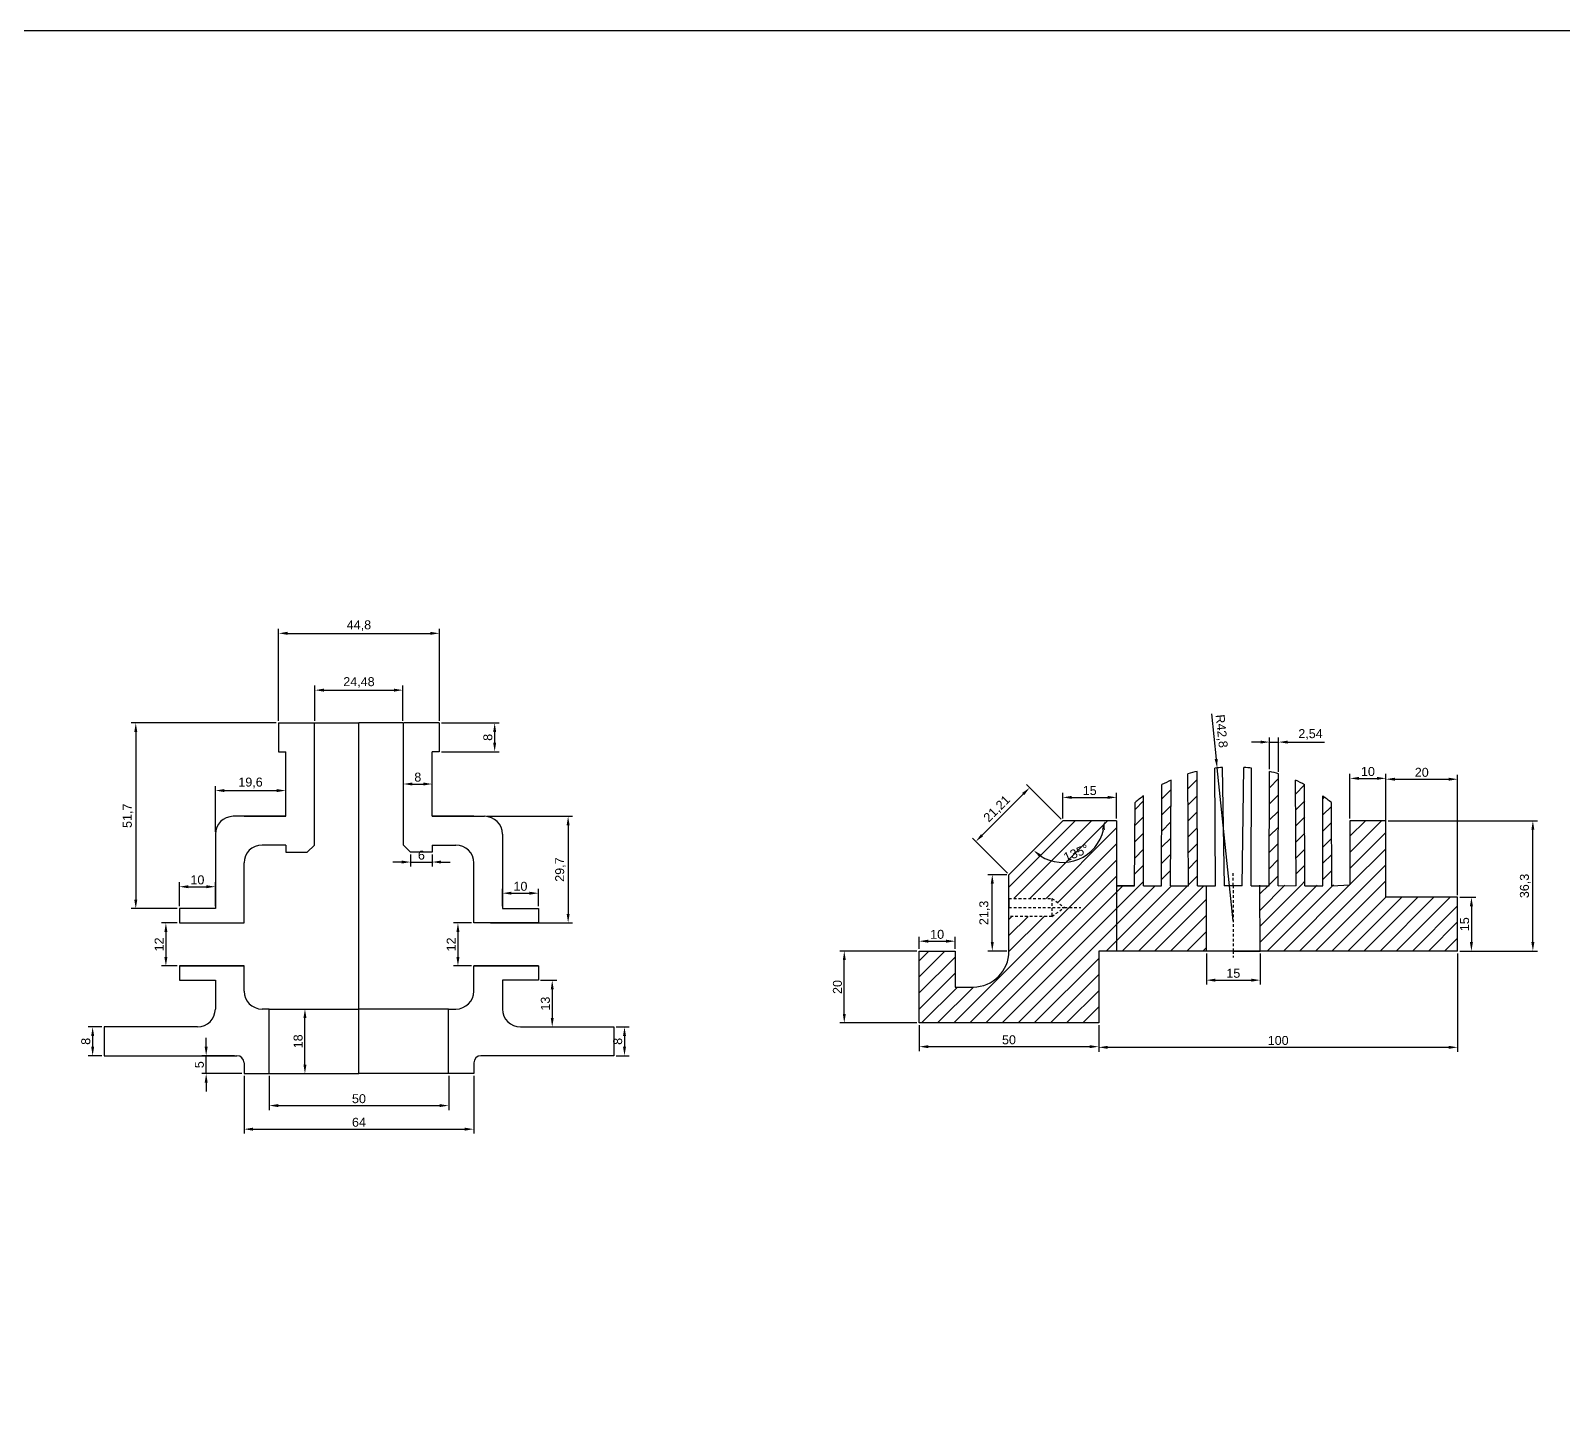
# Model space of a CAD drawing. Header units: millimetres. Extents: x 3767 to 9480, y 1414 to 2179.
# Drawn here: x 7252.2 to 7679.2, y 1796.7 to 2179.1 of the extents above; entities that cross this region are included whole.
import ezdxf

# ---------------------------------------------------------------- set-up
doc = ezdxf.new("R2010")
doc.units = ezdxf.units.MM
doc.linetypes.add('ACAD_ISO02W100', pattern=[15, 12, -3])
doc.linetypes.add('JIS_02_0.7', pattern=[1.35, 0.75, -0.6])
doc.layers.add('COTAS', color=80, linetype='Continuous')
doc.styles.get("Standard").update_dxf_attribs({"font": 'arial.ttf'})
doc.dimstyles.new('ISO-25', dxfattribs={"dimtxt": 2.5, "dimasz": 2.5, "dimexe": 1.25, "dimexo": 0.625, "dimtad": 1, "dimtxsty": 'Standard', "dimcen": 2.5, "dimadec": 0, "dimazin": 0, "dimtfac": 1, "dimtmove": 0, "dimatfit": 3, "dimfxl": 1, "dimarcsym": 0})

# ---------------------------------------------------------------- blocks, each defined once
blk = doc.blocks.new('*D101')
at = {"layer": 'COTAS', "color": 0, "lineweight": -2, "transparency": 16777216}
for p, q in [((7331.4, 1986.88), (7331.4, 1996.65)), ((7333.9, 1995.4), (7353.39, 1995.4)), ((7355.89, 1986.88), (7355.89, 1996.65))]:
    blk.add_line(p, q, dxfattribs=at)
at = {"layer": 'COTAS', "color": 0, "transparency": 16777216}
for points in [[(7333.9, 1995.82), (7333.9, 1994.98), (7331.4, 1995.4)], [(7353.39, 1995.82), (7353.39, 1994.98), (7355.89, 1995.4)]]:
    blk.add_solid(points, dxfattribs=at)
at = {"layer": 'Defpoints', "color": 0, "transparency": 16777216}
for p in [(7355.89, 1995.4), (7331.4, 1986.25), (7355.89, 1986.25)]:
    blk.add_point(p, dxfattribs=at)
at = {"layer": 'COTAS', "color": 0, "transparency": 16777216, "insert": (7343.65, 1997.53), "char_height": 2.5, "attachment_point": 5}
blk.add_mtext('24,48', dxfattribs=at)
blk = doc.blocks.new('*D102')
at = {"layer": 'COTAS', "color": 0, "lineweight": -2, "transparency": 16777216}
for p, q in [((7321.25, 1986.88), (7321.25, 2012.48)), ((7323.75, 2011.23), (7363.55, 2011.23)), ((7366.05, 1986.88), (7366.05, 2012.48))]:
    blk.add_line(p, q, dxfattribs=at)
at = {"layer": 'COTAS', "color": 0, "transparency": 16777216}
for points in [[(7323.75, 2011.65), (7323.75, 2010.82), (7321.25, 2011.23)], [(7363.55, 2011.65), (7363.55, 2010.82), (7366.05, 2011.23)]]:
    blk.add_solid(points, dxfattribs=at)
at = {"layer": 'Defpoints', "color": 0, "transparency": 16777216}
for p in [(7366.05, 2011.23), (7321.25, 1986.25), (7366.05, 1986.25)]:
    blk.add_point(p, dxfattribs=at)
at = {"layer": 'COTAS', "color": 0, "transparency": 16777216, "insert": (7343.65, 2013.36), "char_height": 2.5, "attachment_point": 5}
blk.add_mtext('44,8', dxfattribs=at)
blk = doc.blocks.new('*D103')
at = {"layer": 'COTAS', "color": 0, "lineweight": -2, "transparency": 16777216}
for p, q in [((7366.67, 1986.25), (7382.71, 1986.25)), ((7381.46, 1983.75), (7381.46, 1980.75)), ((7366.67, 1978.25), (7382.71, 1978.25))]:
    blk.add_line(p, q, dxfattribs=at)
at = {"layer": 'COTAS', "color": 0, "transparency": 16777216}
for points in [[(7381.04, 1983.75), (7381.88, 1983.75), (7381.46, 1986.25)], [(7381.04, 1980.75), (7381.88, 1980.75), (7381.46, 1978.25)]]:
    blk.add_solid(points, dxfattribs=at)
at = {"layer": 'Defpoints', "color": 0, "transparency": 16777216}
for p in [(7366.05, 1986.25), (7366.05, 1978.25), (7381.46, 1978.25)]:
    blk.add_point(p, dxfattribs=at)
at = {"layer": 'COTAS', "color": 0, "transparency": 16777216, "insert": (7379.56, 1982.25), "char_height": 2.5, "attachment_point": 5, "rotation": 90}
blk.add_mtext('8', dxfattribs=at)
blk = doc.blocks.new('*D104')
at = {"color": 0, "lineweight": -2, "transparency": 16777216}
for p, q in [((7356.05, 1969.88), (7356.05, 1970.5)), ((7358.55, 1969.25), (7361.55, 1969.25)), ((7364.05, 1969.88), (7364.05, 1970.5))]:
    blk.add_line(p, q, dxfattribs=at)
at = {"color": 0, "transparency": 16777216}
for points in [[(7358.55, 1969.67), (7358.55, 1968.83), (7356.05, 1969.25)], [(7361.55, 1969.67), (7361.55, 1968.83), (7364.05, 1969.25)]]:
    blk.add_solid(points, dxfattribs=at)
at = {"layer": 'Defpoints', "color": 0, "transparency": 16777216}
for p in [(7356.05, 1969.25), (7364.05, 1969.25), (7364.05, 1969.25)]:
    blk.add_point(p, dxfattribs=at)
at = {"color": 0, "transparency": 16777216, "insert": (7360.05, 1971.15), "char_height": 2.5, "attachment_point": 5}
blk.add_mtext('8', dxfattribs=at)
blk = doc.blocks.new('*D105')
at = {"layer": 'COTAS', "color": 0, "lineweight": -2, "transparency": 16777216}
for p, q in [((7383.65, 1935.18), (7383.65, 1940.08)), ((7386.15, 1938.83), (7391.15, 1938.83)), ((7393.65, 1935.18), (7393.65, 1940.08))]:
    blk.add_line(p, q, dxfattribs=at)
at = {"layer": 'COTAS', "color": 0, "transparency": 16777216}
for points in [[(7386.15, 1939.24), (7386.15, 1938.41), (7383.65, 1938.83)], [(7391.15, 1939.24), (7391.15, 1938.41), (7393.65, 1938.83)]]:
    blk.add_solid(points, dxfattribs=at)
at = {"layer": 'Defpoints', "color": 0, "transparency": 16777216}
for p in [(7393.65, 1938.83), (7383.65, 1934.55), (7393.65, 1934.55)]:
    blk.add_point(p, dxfattribs=at)
at = {"layer": 'COTAS', "color": 0, "transparency": 16777216, "insert": (7388.65, 1940.73), "char_height": 2.5, "attachment_point": 5}
blk.add_mtext('10', dxfattribs=at)
blk = doc.blocks.new('*D106')
at = {"layer": 'COTAS', "color": 0, "lineweight": -2, "transparency": 16777216}
for p, q in [((7379.27, 1960.25), (7403.18, 1960.25)), ((7401.93, 1957.75), (7401.93, 1933.05)), ((7380.27, 1930.55), (7403.18, 1930.55))]:
    blk.add_line(p, q, dxfattribs=at)
at = {"layer": 'COTAS', "color": 0, "transparency": 16777216}
for points in [[(7401.51, 1957.75), (7402.34, 1957.75), (7401.93, 1960.25)], [(7401.51, 1933.05), (7402.34, 1933.05), (7401.93, 1930.55)]]:
    blk.add_solid(points, dxfattribs=at)
at = {"layer": 'Defpoints', "color": 0, "transparency": 16777216}
for p in [(7378.65, 1960.25), (7379.65, 1930.55), (7401.93, 1930.55)]:
    blk.add_point(p, dxfattribs=at)
at = {"layer": 'COTAS', "color": 0, "transparency": 16777216, "insert": (7399.8, 1945.4), "char_height": 2.5, "attachment_point": 5, "rotation": 90}
blk.add_mtext('29,7', dxfattribs=at)
blk = doc.blocks.new('*D107')
at = {"layer": 'COTAS', "color": 0, "lineweight": -2, "transparency": 16777216}
for p, q in [((7355.55, 1947.51), (7353.05, 1947.51)), ((7358.05, 1949.63), (7358.05, 1946.26)), ((7358.05, 1947.51), (7364.05, 1947.51)), ((7364.05, 1949.63), (7364.05, 1946.26)), ((7366.55, 1947.51), (7369.05, 1947.51))]:
    blk.add_line(p, q, dxfattribs=at)
at = {"layer": 'COTAS', "color": 0, "transparency": 16777216}
for points in [[(7355.55, 1947.92), (7355.55, 1947.09), (7358.05, 1947.51)], [(7366.55, 1947.92), (7366.55, 1947.09), (7364.05, 1947.51)]]:
    blk.add_solid(points, dxfattribs=at)
at = {"layer": 'Defpoints', "color": 0, "transparency": 16777216}
for p in [(7358.05, 1950.25), (7364.05, 1950.25), (7364.05, 1947.51)]:
    blk.add_point(p, dxfattribs=at)
at = {"layer": 'COTAS', "color": 0, "transparency": 16777216, "insert": (7361.05, 1949.41), "char_height": 2.5, "attachment_point": 5}
blk.add_mtext('6', dxfattribs=at)
blk = doc.blocks.new('*D108')
at = {"layer": 'COTAS', "color": 0, "lineweight": -2, "transparency": 16777216}
for p, q in [((7375.02, 1930.55), (7369.98, 1930.55)), ((7371.23, 1928.05), (7371.23, 1921.05)), ((7375.02, 1918.55), (7369.98, 1918.55))]:
    blk.add_line(p, q, dxfattribs=at)
at = {"layer": 'COTAS', "color": 0, "transparency": 16777216}
for points in [[(7370.82, 1928.05), (7371.65, 1928.05), (7371.23, 1930.55)], [(7370.82, 1921.05), (7371.65, 1921.05), (7371.23, 1918.55)]]:
    blk.add_solid(points, dxfattribs=at)
at = {"layer": 'Defpoints', "color": 0, "transparency": 16777216}
for p in [(7375.65, 1930.55), (7371.23, 1918.55), (7375.65, 1918.55)]:
    blk.add_point(p, dxfattribs=at)
at = {"layer": 'COTAS', "color": 0, "transparency": 16777216, "insert": (7369.35, 1924.55), "char_height": 2.5, "attachment_point": 5, "rotation": 90}
blk.add_mtext('12', dxfattribs=at)
blk = doc.blocks.new('*D109')
at = {"layer": 'COTAS', "color": 0, "lineweight": -2, "transparency": 16777216}
for p, q in [((7394.27, 1914.55), (7398.75, 1914.55)), ((7397.5, 1912.05), (7397.5, 1904.05)), ((7394.27, 1901.55), (7398.75, 1901.55))]:
    blk.add_line(p, q, dxfattribs=at)
at = {"layer": 'COTAS', "color": 0, "transparency": 16777216}
for points in [[(7397.09, 1912.05), (7397.92, 1912.05), (7397.5, 1914.55)], [(7397.09, 1904.05), (7397.92, 1904.05), (7397.5, 1901.55)]]:
    blk.add_solid(points, dxfattribs=at)
at = {"layer": 'Defpoints', "color": 0, "transparency": 16777216}
for p in [(7393.65, 1914.55), (7393.65, 1901.55), (7397.5, 1901.55)]:
    blk.add_point(p, dxfattribs=at)
at = {"layer": 'COTAS', "color": 0, "transparency": 16777216, "insert": (7395.6, 1908.05), "char_height": 2.5, "attachment_point": 5, "rotation": 90}
blk.add_mtext('13', dxfattribs=at)
blk = doc.blocks.new('*D110')
at = {"layer": 'COTAS', "color": 0, "lineweight": -2, "transparency": 16777216}
for p, q in [((7415.27, 1901.55), (7418.89, 1901.55)), ((7417.64, 1899.05), (7417.64, 1896.05)), ((7415.27, 1893.55), (7418.89, 1893.55))]:
    blk.add_line(p, q, dxfattribs=at)
at = {"layer": 'COTAS', "color": 0, "transparency": 16777216}
for points in [[(7417.22, 1899.05), (7418.05, 1899.05), (7417.64, 1901.55)], [(7417.22, 1896.05), (7418.05, 1896.05), (7417.64, 1893.55)]]:
    blk.add_solid(points, dxfattribs=at)
at = {"layer": 'Defpoints', "color": 0, "transparency": 16777216}
for p in [(7414.65, 1901.55), (7414.65, 1893.55), (7417.64, 1893.55)]:
    blk.add_point(p, dxfattribs=at)
at = {"layer": 'COTAS', "color": 0, "transparency": 16777216, "insert": (7415.74, 1897.55), "char_height": 2.5, "attachment_point": 5, "rotation": 90}
blk.add_mtext('8', dxfattribs=at)
blk = doc.blocks.new('*D111')
at = {"layer": 'COTAS', "color": 0, "lineweight": -2, "transparency": 16777216}
for p, q in [((7326.23, 1906.55), (7329.86, 1906.55)), ((7328.61, 1891.05), (7328.61, 1904.05)), ((7326.23, 1888.55), (7329.86, 1888.55))]:
    blk.add_line(p, q, dxfattribs=at)
at = {"layer": 'COTAS', "color": 0, "transparency": 16777216}
for points in [[(7328.19, 1904.05), (7329.03, 1904.05), (7328.61, 1906.55)], [(7328.19, 1891.05), (7329.03, 1891.05), (7328.61, 1888.55)]]:
    blk.add_solid(points, dxfattribs=at)
at = {"layer": 'Defpoints', "color": 0, "transparency": 16777216}
for p in [(7325.61, 1906.55), (7328.61, 1906.55), (7325.61, 1888.55)]:
    blk.add_point(p, dxfattribs=at)
at = {"layer": 'COTAS', "color": 0, "transparency": 16777216, "insert": (7326.71, 1897.55), "char_height": 2.5, "attachment_point": 5, "rotation": 90}
blk.add_mtext('18', dxfattribs=at)
blk = doc.blocks.new('*D112')
at = {"layer": 'COTAS', "color": 0, "lineweight": -2, "transparency": 16777216}
for p, q in [((7272.02, 1901.55), (7268.21, 1901.55)), ((7269.46, 1899.05), (7269.46, 1896.05)), ((7272.02, 1893.55), (7268.21, 1893.55))]:
    blk.add_line(p, q, dxfattribs=at)
at = {"layer": 'COTAS', "color": 0, "transparency": 16777216}
for points in [[(7269.05, 1899.05), (7269.88, 1899.05), (7269.46, 1901.55)], [(7269.05, 1896.05), (7269.88, 1896.05), (7269.46, 1893.55)]]:
    blk.add_solid(points, dxfattribs=at)
at = {"layer": 'Defpoints', "color": 0, "transparency": 16777216}
for p in [(7272.65, 1901.55), (7269.46, 1893.55), (7272.65, 1893.55)]:
    blk.add_point(p, dxfattribs=at)
at = {"layer": 'COTAS', "color": 0, "transparency": 16777216, "insert": (7267.56, 1897.55), "char_height": 2.5, "attachment_point": 5, "rotation": 90}
blk.add_mtext('8', dxfattribs=at)
blk = doc.blocks.new('*D113')
at = {"layer": 'COTAS', "color": 0, "lineweight": -2, "transparency": 16777216}
for p, q in [((7301.09, 1896.05), (7301.09, 1898.55)), ((7309.02, 1893.55), (7299.84, 1893.55)), ((7301.09, 1888.55), (7301.09, 1893.55)), ((7311.02, 1888.55), (7299.84, 1888.55)), ((7301.09, 1886.05), (7301.09, 1883.55))]:
    blk.add_line(p, q, dxfattribs=at)
at = {"layer": 'COTAS', "color": 0, "transparency": 16777216}
for points in [[(7300.68, 1896.05), (7301.51, 1896.05), (7301.09, 1893.55)], [(7300.68, 1886.05), (7301.51, 1886.05), (7301.09, 1888.55)]]:
    blk.add_solid(points, dxfattribs=at)
at = {"layer": 'Defpoints', "color": 0, "transparency": 16777216}
for p in [(7301.09, 1893.55), (7309.65, 1893.55), (7311.65, 1888.55)]:
    blk.add_point(p, dxfattribs=at)
at = {"layer": 'COTAS', "color": 0, "transparency": 16777216, "insert": (7299.2, 1891.05), "char_height": 2.5, "attachment_point": 5, "rotation": 90}
blk.add_mtext('5', dxfattribs=at)
blk = doc.blocks.new('*D114')
at = {"layer": 'COTAS', "color": 0, "lineweight": -2, "transparency": 16777216}
for p, q in [((7293.02, 1930.55), (7288.62, 1930.55)), ((7289.87, 1928.05), (7289.87, 1921.05)), ((7293.02, 1918.55), (7288.62, 1918.55))]:
    blk.add_line(p, q, dxfattribs=at)
at = {"layer": 'COTAS', "color": 0, "transparency": 16777216}
for points in [[(7289.45, 1928.05), (7290.28, 1928.05), (7289.87, 1930.55)], [(7289.45, 1921.05), (7290.28, 1921.05), (7289.87, 1918.55)]]:
    blk.add_solid(points, dxfattribs=at)
at = {"layer": 'Defpoints', "color": 0, "transparency": 16777216}
for p in [(7293.65, 1930.55), (7289.87, 1918.55), (7293.65, 1918.55)]:
    blk.add_point(p, dxfattribs=at)
at = {"layer": 'COTAS', "color": 0, "transparency": 16777216, "insert": (7287.98, 1924.55), "char_height": 2.5, "attachment_point": 5, "rotation": 90}
blk.add_mtext('12', dxfattribs=at)
blk = doc.blocks.new('*D115')
at = {"layer": 'COTAS', "color": 0, "lineweight": -2, "transparency": 16777216}
for p, q in [((7303.65, 1955.88), (7303.65, 1968.67)), ((7323.25, 1960.88), (7323.25, 1968.67)), ((7306.15, 1967.42), (7320.75, 1967.42))]:
    blk.add_line(p, q, dxfattribs=at)
at = {"layer": 'COTAS', "color": 0, "transparency": 16777216}
for points in [[(7306.15, 1967.84), (7306.15, 1967), (7303.65, 1967.42)], [(7320.75, 1967.84), (7320.75, 1967), (7323.25, 1967.42)]]:
    blk.add_solid(points, dxfattribs=at)
at = {"layer": 'Defpoints', "color": 0, "transparency": 16777216}
for p in [(7323.25, 1967.42), (7323.25, 1960.25), (7303.65, 1955.25)]:
    blk.add_point(p, dxfattribs=at)
at = {"layer": 'COTAS', "color": 0, "transparency": 16777216, "insert": (7313.45, 1969.55), "char_height": 2.5, "attachment_point": 5}
blk.add_mtext('19,6', dxfattribs=at)
blk = doc.blocks.new('*D116')
at = {"layer": 'COTAS', "color": 0, "lineweight": -2, "transparency": 16777216}
for p, q in [((7293.65, 1935.18), (7293.65, 1941.88)), ((7296.15, 1940.63), (7301.15, 1940.63)), ((7303.65, 1935.18), (7303.65, 1941.88))]:
    blk.add_line(p, q, dxfattribs=at)
at = {"layer": 'COTAS', "color": 0, "transparency": 16777216}
for points in [[(7296.15, 1941.05), (7296.15, 1940.21), (7293.65, 1940.63)], [(7301.15, 1941.05), (7301.15, 1940.21), (7303.65, 1940.63)]]:
    blk.add_solid(points, dxfattribs=at)
at = {"layer": 'Defpoints', "color": 0, "transparency": 16777216}
for p in [(7303.65, 1940.63), (7293.65, 1934.55), (7303.65, 1934.55)]:
    blk.add_point(p, dxfattribs=at)
at = {"layer": 'COTAS', "color": 0, "transparency": 16777216, "insert": (7298.65, 1942.53), "char_height": 2.5, "attachment_point": 5}
blk.add_mtext('10', dxfattribs=at)
blk = doc.blocks.new('*D117')
at = {"layer": 'COTAS', "color": 0, "lineweight": -2, "transparency": 16777216}
for p, q in [((7320.62, 1986.25), (7280.23, 1986.25)), ((7281.48, 1983.75), (7281.48, 1937.05)), ((7293.02, 1934.55), (7280.23, 1934.55))]:
    blk.add_line(p, q, dxfattribs=at)
at = {"layer": 'COTAS', "color": 0, "transparency": 16777216}
for points in [[(7281.06, 1983.75), (7281.9, 1983.75), (7281.48, 1986.25)], [(7281.06, 1937.05), (7281.9, 1937.05), (7281.48, 1934.55)]]:
    blk.add_solid(points, dxfattribs=at)
at = {"layer": 'Defpoints', "color": 0, "transparency": 16777216}
for p in [(7321.25, 1986.25), (7281.48, 1934.55), (7293.65, 1934.55)]:
    blk.add_point(p, dxfattribs=at)
at = {"layer": 'COTAS', "color": 0, "transparency": 16777216, "insert": (7279.35, 1960.4), "char_height": 2.5, "attachment_point": 5, "rotation": 90}
blk.add_mtext('51,7', dxfattribs=at)
blk = doc.blocks.new('*D118')
at = {"layer": 'COTAS', "color": 0, "lineweight": -2, "transparency": 16777216}
for p, q in [((7318.65, 1887.93), (7318.65, 1878.4)), ((7368.65, 1887.93), (7368.65, 1878.4)), ((7321.15, 1879.65), (7366.15, 1879.65))]:
    blk.add_line(p, q, dxfattribs=at)
at = {"layer": 'COTAS', "color": 0, "transparency": 16777216}
for points in [[(7321.15, 1880.07), (7321.15, 1879.24), (7318.65, 1879.65)], [(7366.15, 1880.07), (7366.15, 1879.24), (7368.65, 1879.65)]]:
    blk.add_solid(points, dxfattribs=at)
at = {"layer": 'Defpoints', "color": 0, "transparency": 16777216}
for p in [(7318.65, 1888.55), (7368.65, 1888.55), (7368.65, 1879.65)]:
    blk.add_point(p, dxfattribs=at)
at = {"layer": 'COTAS', "color": 0, "transparency": 16777216, "insert": (7343.65, 1881.56), "char_height": 2.5, "attachment_point": 5}
blk.add_mtext('50', dxfattribs=at)
blk = doc.blocks.new('*D119')
at = {"layer": 'COTAS', "color": 0, "lineweight": -2, "transparency": 16777216}
for p, q in [((7311.65, 1887.93), (7311.65, 1871.83)), ((7375.65, 1887.93), (7375.65, 1871.83)), ((7314.15, 1873.08), (7373.15, 1873.08))]:
    blk.add_line(p, q, dxfattribs=at)
at = {"layer": 'COTAS', "color": 0, "transparency": 16777216}
for points in [[(7314.15, 1873.5), (7314.15, 1872.67), (7311.65, 1873.08)], [(7373.15, 1873.5), (7373.15, 1872.67), (7375.65, 1873.08)]]:
    blk.add_solid(points, dxfattribs=at)
at = {"layer": 'Defpoints', "color": 0, "transparency": 16777216}
for p in [(7311.65, 1888.55), (7375.65, 1888.55), (7375.65, 1873.08)]:
    blk.add_point(p, dxfattribs=at)
at = {"layer": 'COTAS', "color": 0, "transparency": 16777216, "insert": (7343.65, 1874.99), "char_height": 2.5, "attachment_point": 5}
blk.add_mtext('64', dxfattribs=at)
blk = doc.blocks.new('*D121')
at = {"layer": 'COTAS', "color": 0, "lineweight": -2, "transparency": 16777216}
for p, q in [((7597.32, 1973.38), (7597.32, 1982.18)), ((7599.86, 1972.67), (7599.86, 1982.18)), ((7594.82, 1980.93), (7592.32, 1980.93)), ((7597.32, 1980.93), (7599.86, 1980.93)), ((7602.36, 1980.93), (7612.64, 1980.93))]:
    blk.add_line(p, q, dxfattribs=at)
at = {"layer": 'COTAS', "color": 0, "transparency": 16777216}
for points in [[(7594.82, 1981.34), (7594.82, 1980.51), (7597.32, 1980.93)], [(7602.36, 1981.34), (7602.36, 1980.51), (7599.86, 1980.93)]]:
    blk.add_solid(points, dxfattribs=at)
at = {"layer": 'Defpoints', "color": 0, "transparency": 16777216}
for p in [(7599.86, 1980.93), (7597.32, 1972.76), (7599.86, 1972.04)]:
    blk.add_point(p, dxfattribs=at)
at = {"layer": 'COTAS', "color": 0, "transparency": 16777216, "insert": (7608.75, 1983.05), "char_height": 2.5, "attachment_point": 5}
blk.add_mtext('2,54', dxfattribs=at)
blk = doc.blocks.new('*D122')
at = {"layer": 'COTAS', "color": 0, "lineweight": -2, "transparency": 16777216}
for p, q in [((7619.74, 1959.61), (7619.74, 1972.07)), ((7622.24, 1970.82), (7627.24, 1970.82)), ((7629.74, 1959.61), (7629.74, 1972.07))]:
    blk.add_line(p, q, dxfattribs=at)
at = {"layer": 'COTAS', "color": 0, "transparency": 16777216}
for points in [[(7622.24, 1971.23), (7622.24, 1970.4), (7619.74, 1970.82)], [(7627.24, 1971.23), (7627.24, 1970.4), (7629.74, 1970.82)]]:
    blk.add_solid(points, dxfattribs=at)
at = {"layer": 'Defpoints', "color": 0, "transparency": 16777216}
for p in [(7629.74, 1970.82), (7619.74, 1958.99), (7629.74, 1958.99)]:
    blk.add_point(p, dxfattribs=at)
at = {"layer": 'COTAS', "color": 0, "transparency": 16777216, "insert": (7624.74, 1972.72), "char_height": 2.5, "attachment_point": 5}
blk.add_mtext('10', dxfattribs=at)
blk = doc.blocks.new('*D123')
at = {"layer": 'COTAS', "color": 0, "lineweight": -2, "transparency": 16777216}
for p, q in [((7629.74, 1938.31), (7629.74, 1971.84)), ((7632.24, 1970.59), (7647.24, 1970.59)), ((7649.74, 1938.31), (7649.74, 1971.84))]:
    blk.add_line(p, q, dxfattribs=at)
at = {"layer": 'COTAS', "color": 0, "transparency": 16777216}
for points in [[(7632.24, 1971), (7632.24, 1970.17), (7629.74, 1970.59)], [(7647.24, 1971), (7647.24, 1970.17), (7649.74, 1970.59)]]:
    blk.add_solid(points, dxfattribs=at)
at = {"layer": 'Defpoints', "color": 0, "transparency": 16777216}
for p in [(7649.74, 1970.59), (7629.74, 1937.69), (7649.74, 1937.69)]:
    blk.add_point(p, dxfattribs=at)
at = {"layer": 'COTAS', "color": 0, "transparency": 16777216, "insert": (7639.74, 1972.49), "char_height": 2.5, "attachment_point": 5}
blk.add_mtext('20', dxfattribs=at)
blk = doc.blocks.new('*D124')
at = {"layer": 'COTAS', "color": 0, "lineweight": -2, "transparency": 16777216}
for p, q in [((7650.36, 1937.69), (7654.83, 1937.69)), ((7653.58, 1935.19), (7653.58, 1925.19)), ((7650.36, 1922.69), (7654.83, 1922.69))]:
    blk.add_line(p, q, dxfattribs=at)
at = {"layer": 'COTAS', "color": 0, "transparency": 16777216}
for points in [[(7653.16, 1935.19), (7654, 1935.19), (7653.58, 1937.69)], [(7653.16, 1925.19), (7654, 1925.19), (7653.58, 1922.69)]]:
    blk.add_solid(points, dxfattribs=at)
at = {"layer": 'Defpoints', "color": 0, "transparency": 16777216}
for p in [(7649.74, 1937.69), (7649.74, 1922.69), (7653.58, 1922.69)]:
    blk.add_point(p, dxfattribs=at)
at = {"layer": 'COTAS', "color": 0, "transparency": 16777216, "insert": (7651.68, 1930.19), "char_height": 2.5, "attachment_point": 5, "rotation": 90}
blk.add_mtext('15', dxfattribs=at)
blk = doc.blocks.new('*D125')
at = {"layer": 'COTAS', "color": 0, "lineweight": -2, "transparency": 16777216}
for p, q in [((7630.36, 1958.99), (7671.95, 1958.99)), ((7670.7, 1925.19), (7670.7, 1956.49)), ((7650.36, 1922.69), (7671.95, 1922.69))]:
    blk.add_line(p, q, dxfattribs=at)
at = {"layer": 'COTAS', "color": 0, "transparency": 16777216}
for points in [[(7670.28, 1956.49), (7671.11, 1956.49), (7670.7, 1958.99)], [(7670.28, 1925.19), (7671.11, 1925.19), (7670.7, 1922.69)]]:
    blk.add_solid(points, dxfattribs=at)
at = {"layer": 'Defpoints', "color": 0, "transparency": 16777216}
for p in [(7629.74, 1958.99), (7670.7, 1958.99), (7649.74, 1922.69)]:
    blk.add_point(p, dxfattribs=at)
at = {"layer": 'COTAS', "color": 0, "transparency": 16777216, "insert": (7668.57, 1940.84), "char_height": 2.5, "attachment_point": 5, "rotation": 90}
blk.add_mtext('36,3', dxfattribs=at)
blk = doc.blocks.new('*D126')
at = {"layer": 'COTAS', "color": 0, "lineweight": -2, "transparency": 16777216}
for p, q in [((7649.74, 1922.06), (7649.74, 1894.63)), ((7549.74, 1902.06), (7549.74, 1894.63)), ((7647.24, 1895.88), (7552.24, 1895.88))]:
    blk.add_line(p, q, dxfattribs=at)
at = {"layer": 'COTAS', "color": 0, "transparency": 16777216}
for points in [[(7552.24, 1896.3), (7552.24, 1895.47), (7549.74, 1895.88)], [(7647.24, 1896.3), (7647.24, 1895.47), (7649.74, 1895.88)]]:
    blk.add_solid(points, dxfattribs=at)
at = {"layer": 'Defpoints', "color": 0, "transparency": 16777216}
for p in [(7649.74, 1922.69), (7549.74, 1902.69), (7549.74, 1895.88)]:
    blk.add_point(p, dxfattribs=at)
at = {"layer": 'COTAS', "color": 0, "transparency": 16777216, "insert": (7599.74, 1897.78), "char_height": 2.5, "attachment_point": 5}
blk.add_mtext('100', dxfattribs=at)
blk = doc.blocks.new('*D127')
at = {"layer": 'COTAS', "color": 0, "lineweight": -2, "transparency": 16777216}
for p, q in [((7579.74, 1922.06), (7579.74, 1913.35)), ((7594.74, 1922.06), (7594.74, 1913.35)), ((7582.24, 1914.6), (7592.24, 1914.6))]:
    blk.add_line(p, q, dxfattribs=at)
at = {"layer": 'COTAS', "color": 0, "transparency": 16777216}
for points in [[(7582.24, 1915.02), (7582.24, 1914.18), (7579.74, 1914.6)], [(7592.24, 1915.02), (7592.24, 1914.18), (7594.74, 1914.6)]]:
    blk.add_solid(points, dxfattribs=at)
at = {"layer": 'Defpoints', "color": 0, "transparency": 16777216}
for p in [(7579.74, 1922.69), (7594.74, 1922.69), (7594.74, 1914.6)]:
    blk.add_point(p, dxfattribs=at)
at = {"layer": 'COTAS', "color": 0, "transparency": 16777216, "insert": (7587.24, 1916.5), "char_height": 2.5, "attachment_point": 5}
blk.add_mtext('15', dxfattribs=at)
blk = doc.blocks.new('*D128')
at = {"layer": 'COTAS', "color": 0, "lineweight": -2, "transparency": 16777216}
for p, q in [((7499.74, 1902.06), (7499.74, 1894.82)), ((7549.74, 1902.06), (7549.74, 1894.82)), ((7502.24, 1896.07), (7547.24, 1896.07))]:
    blk.add_line(p, q, dxfattribs=at)
at = {"layer": 'COTAS', "color": 0, "transparency": 16777216}
for points in [[(7502.24, 1896.48), (7502.24, 1895.65), (7499.74, 1896.07)], [(7547.24, 1896.48), (7547.24, 1895.65), (7549.74, 1896.07)]]:
    blk.add_solid(points, dxfattribs=at)
at = {"layer": 'Defpoints', "color": 0, "transparency": 16777216}
for p in [(7499.74, 1902.69), (7549.74, 1902.69), (7549.74, 1896.07)]:
    blk.add_point(p, dxfattribs=at)
at = {"layer": 'COTAS', "color": 0, "transparency": 16777216, "insert": (7524.74, 1897.97), "char_height": 2.5, "attachment_point": 5}
blk.add_mtext('50', dxfattribs=at)
blk = doc.blocks.new('*D129')
at = {"layer": 'COTAS', "color": 0, "lineweight": -2, "transparency": 16777216}
for p, q in [((7499.11, 1922.69), (7477.61, 1922.69)), ((7478.86, 1905.19), (7478.86, 1920.19)), ((7499.11, 1902.69), (7477.61, 1902.69))]:
    blk.add_line(p, q, dxfattribs=at)
at = {"layer": 'COTAS', "color": 0, "transparency": 16777216}
for points in [[(7478.45, 1920.19), (7479.28, 1920.19), (7478.86, 1922.69)], [(7478.45, 1905.19), (7479.28, 1905.19), (7478.86, 1902.69)]]:
    blk.add_solid(points, dxfattribs=at)
at = {"layer": 'Defpoints', "color": 0, "transparency": 16777216}
for p in [(7478.86, 1922.69), (7499.74, 1922.69), (7499.74, 1902.69)]:
    blk.add_point(p, dxfattribs=at)
at = {"layer": 'COTAS', "color": 0, "transparency": 16777216, "insert": (7476.96, 1912.69), "char_height": 2.5, "attachment_point": 5, "rotation": 90}
blk.add_mtext('20', dxfattribs=at)
blk = doc.blocks.new('*D130')
at = {"layer": 'COTAS', "color": 0, "lineweight": -2, "transparency": 16777216}
for p, q in [((7499.74, 1923.31), (7499.74, 1926.7)), ((7509.74, 1923.31), (7509.74, 1926.7)), ((7502.24, 1925.45), (7507.24, 1925.45))]:
    blk.add_line(p, q, dxfattribs=at)
at = {"layer": 'COTAS', "color": 0, "transparency": 16777216}
for points in [[(7502.24, 1925.87), (7502.24, 1925.03), (7499.74, 1925.45)], [(7507.24, 1925.87), (7507.24, 1925.03), (7509.74, 1925.45)]]:
    blk.add_solid(points, dxfattribs=at)
at = {"layer": 'Defpoints', "color": 0, "transparency": 16777216}
for p in [(7499.74, 1922.69), (7509.74, 1925.45), (7509.74, 1922.69)]:
    blk.add_point(p, dxfattribs=at)
at = {"layer": 'COTAS', "color": 0, "transparency": 16777216, "insert": (7504.74, 1927.35), "char_height": 2.5, "attachment_point": 5}
blk.add_mtext('10', dxfattribs=at)
blk = doc.blocks.new('*D131')
at = {"layer": 'COTAS', "color": 0, "lineweight": -2, "transparency": 16777216}
for p, q in [((7524.11, 1943.99), (7518.84, 1943.99)), ((7520.09, 1925.19), (7520.09, 1941.49)), ((7524.11, 1922.69), (7518.84, 1922.69))]:
    blk.add_line(p, q, dxfattribs=at)
at = {"layer": 'COTAS', "color": 0, "transparency": 16777216}
for points in [[(7519.68, 1941.49), (7520.51, 1941.49), (7520.09, 1943.99)], [(7519.68, 1925.19), (7520.51, 1925.19), (7520.09, 1922.69)]]:
    blk.add_solid(points, dxfattribs=at)
at = {"layer": 'Defpoints', "color": 0, "transparency": 16777216}
for p in [(7520.09, 1943.99), (7524.74, 1943.99), (7524.74, 1922.69)]:
    blk.add_point(p, dxfattribs=at)
at = {"layer": 'COTAS', "color": 0, "transparency": 16777216, "insert": (7517.97, 1933.34), "char_height": 2.5, "attachment_point": 5, "rotation": 90}
blk.add_mtext('21,3', dxfattribs=at)
blk = doc.blocks.new('*D132')
at = {"layer": 'COTAS', "color": 0, "lineweight": -2, "transparency": 16777216}
for p, q in [((7539.74, 1959.61), (7539.74, 1966.77)), ((7542.24, 1965.52), (7552.24, 1965.52)), ((7554.74, 1959.61), (7554.74, 1966.77))]:
    blk.add_line(p, q, dxfattribs=at)
at = {"layer": 'COTAS', "color": 0, "transparency": 16777216}
for points in [[(7542.24, 1965.94), (7542.24, 1965.1), (7539.74, 1965.52)], [(7552.24, 1965.94), (7552.24, 1965.1), (7554.74, 1965.52)]]:
    blk.add_solid(points, dxfattribs=at)
at = {"layer": 'Defpoints', "color": 0, "transparency": 16777216}
for p in [(7554.74, 1965.52), (7539.74, 1958.99), (7554.74, 1958.99)]:
    blk.add_point(p, dxfattribs=at)
at = {"layer": 'COTAS', "color": 0, "transparency": 16777216, "insert": (7547.24, 1967.42), "char_height": 2.5, "attachment_point": 5}
blk.add_mtext('15', dxfattribs=at)
blk = doc.blocks.new('*D133')
at = {"layer": 'COTAS', "color": 0, "lineweight": -2, "transparency": 16777216}
for p, q in [((7539.3, 1959.43), (7529.61, 1969.12)), ((7517.26, 1955), (7528.73, 1966.46)), ((7524.3, 1944.43), (7514.61, 1954.12))]:
    blk.add_line(p, q, dxfattribs=at)
at = {"layer": 'COTAS', "color": 0, "transparency": 16777216}
for points in [[(7528.43, 1966.76), (7529.02, 1966.17), (7530.5, 1968.23)], [(7516.97, 1955.29), (7517.56, 1954.7), (7515.5, 1953.23)]]:
    blk.add_solid(points, dxfattribs=at)
at = {"layer": 'Defpoints', "color": 0, "transparency": 16777216}
for p in [(7530.5, 1968.23), (7539.74, 1958.99), (7524.74, 1943.99)]:
    blk.add_point(p, dxfattribs=at)
at = {"layer": 'COTAS', "color": 0, "transparency": 16777216, "insert": (7521.49, 1962.24), "char_height": 2.5, "attachment_point": 5, "rotation": 45}
blk.add_mtext('21,21', dxfattribs=at)
blk = doc.blocks.new('*D134')
at = {"layer": 'COTAS', "color": 0, "lineweight": -2, "transparency": 16777216}
blk.add_arc((7539.74, 1958.99), 11.59, 237.3879, 347.6121, dxfattribs=at)
at = {"layer": 'COTAS', "color": 0, "transparency": 16777216}
for points in [[(7550.64, 1956.55), (7551.47, 1956.46), (7551.33, 1958.99)], [(7533.23, 1948.91), (7533.76, 1949.55), (7531.55, 1950.8)]]:
    blk.add_solid(points, dxfattribs=at)
at = {"layer": 'Defpoints', "color": 0, "transparency": 16777216}
for p in [(7539.74, 1958.99), (7539.74, 1958.99), (7554.74, 1958.99), (7539.74, 1947.4), (7524.74, 1943.99)]:
    blk.add_point(p, dxfattribs=at)
at = {"layer": 'COTAS', "color": 0, "transparency": 16777216, "insert": (7543.45, 1950.04), "char_height": 2.5, "attachment_point": 5, "rotation": 22.5}
blk.add_mtext('135°', dxfattribs=at)
blk = doc.blocks.new('*D135')
at = {"layer": 'COTAS', "color": 0, "lineweight": -2, "transparency": 16777216}
for p, q in [((7581.15, 1988.78), (7582.47, 1976.21)), ((7587.2, 1931.16), (7582.73, 1973.72))]:
    blk.add_line(p, q, dxfattribs=at)
at = {"layer": 'COTAS', "color": 0, "transparency": 16777216}
blk.add_solid([(7582.88, 1976.25), (7582.05, 1976.17), (7582.73, 1973.72)], dxfattribs=at)
at = {"layer": 'Defpoints', "color": 0, "transparency": 16777216}
for p in [(7582.73, 1973.72), (7587.2, 1931.16)]:
    blk.add_point(p, dxfattribs=at)
at = {"layer": 'COTAS', "color": 0, "transparency": 16777216, "insert": (7583.79, 1983.96), "char_height": 2.5, "attachment_point": 5, "rotation": 275.9984}
blk.add_mtext('R42,8', dxfattribs=at)

msp = doc.modelspace()

# ---------------------------------------------------------------- hatches: boundary and pattern name
h = msp.add_hatch()
h.set_pattern_fill('ANSI31', color=256)
h.set_pattern_definition([(45, (-395.5346, -7.8794), (-2.245064, 2.245064), [])])
h.paths.add_polyline_path([(7549.74, 1922.689), (7554.74, 1922.689), (7554.74, 1958.989), (7539.74, 1958.989), (7524.74, 1943.989), (7524.74, 1937.374), (7536.693, 1937.374), (7540.221, 1934.874), (7536.693, 1932.374), (7524.74, 1932.374), (7524.74, 1922.689, -0.4142136), (7514.74, 1912.689), (7509.74, 1912.689), (7509.74, 1922.689), (7499.74, 1922.689), (7499.74, 1902.689), (7549.74, 1902.689)])
h.paths.add_polyline_path([(7579.739, 1940.896), (7577.24, 1940.896), (7574.74, 1940.896), (7569.74, 1940.896), (7567.24, 1940.896), (7567.24, 1940.873), (7562.24, 1940.873), (7562.24, 1940.862), (7559.74, 1940.862), (7559.74, 1940.839), (7554.74, 1940.839), (7554.74, 1922.689), (7579.739, 1922.689)])
h.paths.add_polyline_path([(7649.74, 1937.689), (7629.74, 1937.689), (7629.74, 1958.989), (7619.74, 1958.989), (7619.74, 1941.138), (7594.654, 1941.023), (7594.739, 1922.689), (7649.74, 1922.689)])
h.paths.add_polyline_path([(7614.575, 1964.062, 0.0176512), (7612.186, 1965.91), (7612.211, 1941.103), (7614.71, 1941.115)])
h.paths.add_polyline_path([(7607.111, 1969.047, 0.0167417), (7604.531, 1970.294), (7604.711, 1941.069), (7607.211, 1941.08)])
h.paths.add_polyline_path([(7599.864, 1972.043, 0.0154127), (7597.321, 1972.746), (7597.212, 1941.034), (7599.712, 1941.046)])
h.paths.add_polyline_path([(7577.13, 1972.757, 0.015408), (7574.588, 1972.058), (7574.74, 1940.931), (7577.24, 1940.942)])
h.paths.add_polyline_path([(7569.921, 1970.315, 0.0167319), (7567.341, 1969.072), (7567.24, 1940.896), (7569.74, 1940.908)])
h.paths.add_polyline_path([(7562.266, 1965.945, 0.0176306), (7559.877, 1964.101), (7559.74, 1940.862), (7562.24, 1940.873)])

# ---------------------------------------------------------------- linework, layer by layer
at = {"linetype": 'ACAD_ISO02W100'}
for p, q in [((7321.247, 1986.251), (7331.247, 1986.251)), ((7321.247, 1986.251), (7321.247, 1978.251)), ((7366.047, 1986.251), (7356.047, 1986.251)), ((7366.047, 1986.251), (7366.047, 1978.251)), ((7321.247, 1978.251), (7323.247, 1978.251)), ((7366.047, 1978.251), (7364.047, 1978.251))]:
    msp.add_line(p, q, dxfattribs=at)
for p, q in [((7321.247, 1986.251), (7321.247, 1978.251)), ((7331.247, 1952.251), (7331.247, 1986.251)), ((7331.405, 1986.251), (7343.647, 1986.251)), ((7343.647, 1906.551), (7343.647, 1986.251)), ((7343.647, 1906.551), (7343.647, 1986.251)), ((7355.889, 1986.251), (7343.647, 1986.251)), ((7356.047, 1952.251), (7356.047, 1986.251)), ((7366.047, 1986.251), (7366.047, 1978.251)), ((7323.247, 1960.251), (7323.247, 1978.251)), ((7364.047, 1960.251), (7364.047, 1978.251)), ((7577.24, 1940.896), (7577.13, 1972.757)), ((7582.24, 1940.896), (7582.102, 1973.654)), ((7584.74, 1940.896), (7584.25, 1973.857)), ((7589.712, 1940.896), (7590.202, 1973.857)), ((7592.212, 1940.896), (7592.35, 1973.654)), ((7597.212, 1940.896), (7597.321, 1972.757)), ((7567.24, 1940.873), (7567.341, 1969.072)), ((7569.74, 1940.896), (7569.921, 1970.315)), ((7574.74, 1940.896), (7574.588, 1972.058)), ((7599.712, 1940.896), (7599.864, 1972.058)), ((7604.712, 1940.896), (7604.531, 1970.315)), ((7607.212, 1940.873), (7607.111, 1969.072)), ((7562.24, 1940.862), (7562.266, 1965.945)), ((7612.212, 1940.862), (7612.186, 1965.945)), ((7323.247, 1960.251), (7308.647, 1960.251)), ((7311.647, 1960.251), (7323.247, 1960.251)), ((7321.247, 1960.251), (7323.247, 1960.251)), ((7366.047, 1960.251), (7364.047, 1960.251)), ((7364.047, 1960.251), (7378.647, 1960.251)), ((7375.647, 1960.251), (7364.047, 1960.251)), ((7559.74, 1940.839), (7559.877, 1964.101)), ((7614.712, 1940.839), (7614.575, 1964.101)), ((7524.74, 1943.989), (7539.74, 1958.989)), ((7554.74, 1958.989), (7539.74, 1958.989)), ((7554.74, 1958.989), (7554.74, 1922.689)), ((7554.74, 1958.989), (7554.74, 1935.072)), ((7629.74, 1958.989), (7619.74, 1958.989)), ((7629.74, 1958.989), (7619.74, 1958.989)), ((7619.74, 1958.989), (7619.74, 1941.138)), ((7629.74, 1937.689), (7629.74, 1958.989)), ((7303.647, 1955.251), (7303.647, 1934.551)), ((7323.247, 1952.251), (7316.647, 1952.251)), ((7323.247, 1952.251), (7323.247, 1950.251)), ((7331.247, 1952.251), (7329.247, 1950.251)), ((7356.047, 1952.251), (7358.047, 1950.251)), ((7364.047, 1952.251), (7370.647, 1952.251)), ((7364.047, 1952.251), (7364.047, 1950.251)), ((7383.647, 1955.251), (7383.647, 1934.551)), ((7311.647, 1930.551), (7311.647, 1947.251)), ((7323.247, 1950.251), (7329.247, 1950.251)), ((7323.247, 1950.251), (7329.247, 1950.251)), ((7364.047, 1950.251), (7358.047, 1950.251)), ((7364.047, 1950.251), (7358.047, 1950.251)), ((7375.647, 1930.551), (7375.647, 1947.251)), ((7524.74, 1922.689), (7524.74, 1943.989)), ((7559.74, 1940.862), (7554.74, 1940.839)), ((7554.74, 1940.839), (7559.74, 1940.839)), ((7562.24, 1940.873), (7567.24, 1940.873)), ((7569.74, 1940.896), (7574.74, 1940.896)), ((7577.24, 1940.896), (7582.24, 1940.896)), ((7579.739, 1922.689), (7579.739, 1940.896)), ((7584.739, 1940.977), (7587.239, 1940.977)), ((7584.739, 1940.977), (7587.239, 1940.977)), ((7587.239, 1940.977), (7589.712, 1940.94)), ((7592.212, 1940.896), (7597.212, 1940.879)), ((7594.739, 1922.689), (7594.654, 1941.023)), ((7599.712, 1940.896), (7604.711, 1940.927)), ((7607.212, 1940.873), (7612.212, 1940.862)), ((7614.712, 1940.839), (7619.74, 1941.138)), ((7303.647, 1934.551), (7293.647, 1934.551)), ((7293.647, 1934.551), (7293.647, 1930.551)), ((7383.647, 1934.551), (7393.647, 1934.551)), ((7393.647, 1934.551), (7393.647, 1930.551)), ((7524.74, 1937.374), (7524.74, 1934.874)), ((7649.74, 1937.689), (7629.74, 1937.689)), ((7649.74, 1922.689), (7649.74, 1937.689)), ((7293.647, 1930.551), (7303.647, 1930.551)), ((7303.647, 1930.551), (7311.647, 1930.551)), ((7383.647, 1930.551), (7375.647, 1930.551)), ((7393.647, 1930.551), (7383.647, 1930.551)), ((7499.74, 1902.689), (7499.74, 1922.689)), ((7499.74, 1922.689), (7509.74, 1922.689)), ((7509.74, 1922.689), (7509.74, 1912.689)), ((7524.74, 1922.689), (7524.74, 1922.689)), ((7649.74, 1922.689), (7549.74, 1922.689)), ((7549.74, 1922.689), (7549.74, 1902.689)), ((7587.239, 1922.689), (7579.739, 1922.689)), ((7587.239, 1922.689), (7594.739, 1922.689)), ((7293.647, 1918.551), (7311.647, 1918.551)), ((7293.647, 1918.551), (7293.647, 1914.551)), ((7311.647, 1918.551), (7293.647, 1918.551)), ((7311.647, 1911.551), (7311.647, 1918.551)), ((7393.647, 1918.551), (7375.647, 1918.551)), ((7375.647, 1918.551), (7393.647, 1918.551)), ((7375.647, 1911.551), (7375.647, 1918.551)), ((7393.647, 1918.551), (7393.647, 1914.551)), ((7293.647, 1914.551), (7303.647, 1914.551)), ((7303.647, 1914.551), (7303.647, 1906.551)), ((7393.647, 1914.551), (7383.647, 1914.551)), ((7383.647, 1914.551), (7383.647, 1906.551)), ((7509.74, 1912.689), (7514.74, 1912.689)), ((7318.647, 1906.551), (7316.647, 1906.551)), ((7318.647, 1888.551), (7318.647, 1906.551)), ((7318.647, 1888.551), (7318.647, 1906.551)), ((7318.647, 1906.551), (7343.647, 1906.551)), ((7343.647, 1888.551), (7343.647, 1906.551)), ((7343.647, 1888.551), (7343.647, 1906.551)), ((7368.647, 1906.551), (7343.647, 1906.551)), ((7368.647, 1888.551), (7368.647, 1906.551)), ((7368.647, 1888.551), (7368.647, 1906.551)), ((7368.647, 1906.551), (7370.647, 1906.551)), ((7272.647, 1901.551), (7272.647, 1893.551)), ((7298.647, 1901.551), (7272.647, 1901.551)), ((7272.647, 1901.551), (7272.647, 1893.551)), ((7388.647, 1901.551), (7414.647, 1901.551)), ((7414.647, 1901.551), (7414.647, 1893.551)), ((7414.647, 1901.551), (7414.647, 1893.551)), ((7549.74, 1902.689), (7499.74, 1902.689)), ((7272.647, 1893.551), (7309.647, 1893.551)), ((7414.647, 1893.551), (7377.647, 1893.551)), ((7311.647, 1891.551), (7311.647, 1888.551)), ((7311.647, 1888.551), (7318.647, 1888.551)), ((7318.647, 1888.551), (7343.647, 1888.551)), ((7368.647, 1888.551), (7343.647, 1888.551)), ((7375.647, 1888.551), (7368.647, 1888.551)), ((7375.647, 1891.551), (7375.647, 1888.551))]:
    msp.add_line(p, q)
at = {"linetype": 'JIS_02_0.7'}
for p, q in [((7587.239, 1940.977), (7587.239, 1944.521)), ((7587.239, 1940.977), (7587.239, 1922.689)), ((7524.74, 1937.374), (7536.693, 1937.374)), ((7524.74, 1934.874), (7540.221, 1934.874)), ((7536.693, 1937.374), (7536.693, 1932.374)), ((7536.693, 1937.374), (7540.221, 1934.874)), ((7536.693, 1932.374), (7540.221, 1934.874)), ((7540.221, 1934.874), (7544.807, 1934.874)), ((7536.693, 1932.374), (7524.74, 1932.374)), ((7587.239, 1922.689), (7587.239, 1920.872))]:
    msp.add_line(p, q, dxfattribs=at)
for centre, radius, start, end in [((7587.202, 1931.159), 42.8, 103.61051, 107.14149), ((7587.202, 1931.159), 42.8, 93.9551, 96.84403), ((7587.202, 1931.159), 42.8, 83.09197, 85.98124), ((7587.202, 1931.159), 42.8, 72.79208, 76.32413), ((7587.202, 1931.159), 42.8, 113.81432, 117.64865), ((7587.202, 1931.159), 42.8, 62.27943, 66.11598), ((7587.202, 1931.159), 42.8, 125.6352, 129.67541), ((7587.202, 1931.159), 42.8, 50.24154, 54.28649), ((7308.647, 1955.251), 5, 90, 180), ((7378.647, 1955.251), 5, 0, 90), ((7316.647, 1947.251), 5, 90, 180), ((7370.647, 1947.251), 5, 0, 90), ((7514.74, 1922.689), 10, 270, 0), ((7316.647, 1911.551), 5, 180, 270), ((7370.647, 1911.551), 5, 270, 0), ((7298.647, 1906.551), 5, 270, 0), ((7388.647, 1906.551), 5, 180, 270), ((7309.647, 1891.551), 2, 0, 90), ((7377.647, 1891.551), 2, 90, 180)]:
    msp.add_arc(centre, radius, start, end)
at = {"layer": 'COTAS', "lineweight": -2}
msp.add_lwpolyline([(3766.533, 2179.148), (9479.938, 2179.148), (9479.938, 1414.231), (3766.533, 1414.231)], close=True, dxfattribs=at)

# ---------------------------------------------------------------- dimensions: what is measured, and where the dimension line sits
dim = msp.add_linear_dim(base=(7364.047, 1969.251), p1=(7356.047, 1969.251), p2=(7364.047, 1969.251), dimstyle='ISO-25')
dim.commit()
dim.dimension.update_dxf_attribs({"geometry": '*D104', "text_midpoint": (7360.047, 1971.153)})
at = {"layer": 'COTAS'}
for base, p1, p2, picture, middle in [((7366.047, 2011.234), (7321.247, 1986.251), (7366.047, 1986.251), '*D102', (7343.647, 2013.361)), ((7355.889, 1995.4), (7331.405, 1986.251), (7355.889, 1986.251), '*D101', (7343.647, 1997.527)), ((7599.864, 1980.927), (7597.321, 1972.757), (7599.864, 1972.043), '*D121', (7608.752, 1983.055)), ((7629.74, 1970.815), (7619.74, 1958.989), (7629.74, 1958.989), '*D122', (7624.74, 1972.717)), ((7649.74, 1970.586), (7629.74, 1937.689), (7649.74, 1937.689), '*D123', (7639.74, 1972.487)), ((7323.247, 1967.419), (7303.647, 1955.251), (7323.247, 1960.251), '*D115', (7313.447, 1969.546)), ((7554.74, 1965.52), (7539.74, 1958.989), (7554.74, 1958.989), '*D132', (7547.24, 1967.422)), ((7364.047, 1947.508), (7358.047, 1950.251), (7364.047, 1950.251), '*D107', (7361.047, 1949.409)), ((7303.647, 1940.629), (7293.647, 1934.551), (7303.647, 1934.551), '*D116', (7298.647, 1942.53)), ((7393.647, 1938.825), (7383.647, 1934.551), (7393.647, 1934.551), '*D105', (7388.647, 1940.726)), ((7509.74, 1925.448), (7499.74, 1922.689), (7509.74, 1922.689), '*D130', (7504.74, 1927.35)), ((7549.74, 1895.882), (7649.74, 1922.689), (7549.74, 1902.689), '*D126', (7599.74, 1897.784)), ((7594.739, 1914.601), (7579.739, 1922.689), (7594.739, 1922.689), '*D127', (7587.239, 1916.503)), ((7549.74, 1896.066), (7499.74, 1902.689), (7549.74, 1902.689), '*D128', (7524.74, 1897.968)), ((7375.647, 1873.084), (7311.647, 1888.551), (7375.647, 1888.551), '*D119', (7343.647, 1874.985)), ((7368.647, 1879.655), (7318.647, 1888.551), (7368.647, 1888.551), '*D118', (7343.647, 1881.556))]:
    dim = msp.add_linear_dim(base=base, p1=p1, p2=p2, dimstyle='ISO-25', dxfattribs=at)
    dim.commit()
    dim.dimension.update_dxf_attribs({"geometry": picture, "text_midpoint": middle})
for base, p1, p2, picture, middle in [((7281.48, 1934.551), (7321.247, 1986.251), (7293.647, 1934.551), '*D117', (7279.352, 1960.401)), ((7381.46, 1978.251), (7366.047, 1986.251), (7366.047, 1978.251), '*D103', (7379.559, 1982.251)), ((7401.928, 1930.551), (7378.647, 1960.251), (7379.647, 1930.551), '*D106', (7399.8, 1945.401)), ((7670.696, 1958.989), (7649.74, 1922.689), (7629.74, 1958.989), '*D125', (7668.569, 1940.839)), ((7520.095, 1943.989), (7524.74, 1922.689), (7524.74, 1943.989), '*D131', (7517.967, 1933.339)), ((7653.578, 1922.689), (7649.74, 1937.689), (7649.74, 1922.689), '*D124', (7651.677, 1930.189)), ((7289.865, 1918.551), (7293.647, 1930.551), (7293.647, 1918.551), '*D114', (7287.985, 1924.551)), ((7371.233, 1918.551), (7375.647, 1930.551), (7375.647, 1918.551), '*D108', (7369.353, 1924.551)), ((7478.864, 1922.689), (7499.74, 1902.689), (7499.74, 1922.689), '*D129', (7476.963, 1912.689)), ((7397.503, 1901.551), (7393.647, 1914.551), (7393.647, 1901.551), '*D109', (7395.6, 1908.051)), ((7328.61, 1906.551), (7325.605, 1888.551), (7325.605, 1906.551), '*D111', (7326.708, 1897.551)), ((7269.465, 1893.551), (7272.647, 1901.551), (7272.647, 1893.551), '*D112', (7267.563, 1897.551)), ((7417.637, 1893.551), (7414.647, 1901.551), (7414.647, 1893.551), '*D110', (7415.736, 1897.551)), ((7301.093, 1893.551), (7311.647, 1888.551), (7309.647, 1893.551), '*D113', (7299.197, 1891.051))]:
    dim = msp.add_linear_dim(base=base, p1=p1, p2=p2, angle=90, dimstyle='ISO-25', dxfattribs=at)
    dim.commit()
    dim.dimension.update_dxf_attribs({"geometry": picture, "text_midpoint": middle})
dim = msp.add_radius_dim(center=(7587.202, 1931.159), mpoint=(7582.729, 1973.725), dimstyle='ISO-25', dxfattribs=at)
dim.commit()
dim.dimension.update_dxf_attribs({"geometry": '*D135', "text_midpoint": (7583.793, 1983.963)})
dim = msp.add_aligned_dim(p1=(7524.74, 1943.989), p2=(7539.74, 1958.989), distance=13.071, dimstyle='ISO-25', dxfattribs=at)
dim.commit()
dim.dimension.update_dxf_attribs({"geometry": '*D133', "text_midpoint": (7521.493, 1962.236)})
dim = msp.add_angular_dim_2l(base=(7539.74, 1947.403), line1=((7524.74, 1943.989), (7539.74, 1958.989)), line2=((7554.74, 1958.989), (7539.74, 1958.989)), dimstyle='ISO-25', dxfattribs=at)
dim.commit()
dim.dimension.update_dxf_attribs({"geometry": '*D134', "text_midpoint": (7543.445, 1950.043)})

doc.saveas('drawing.dxf')
